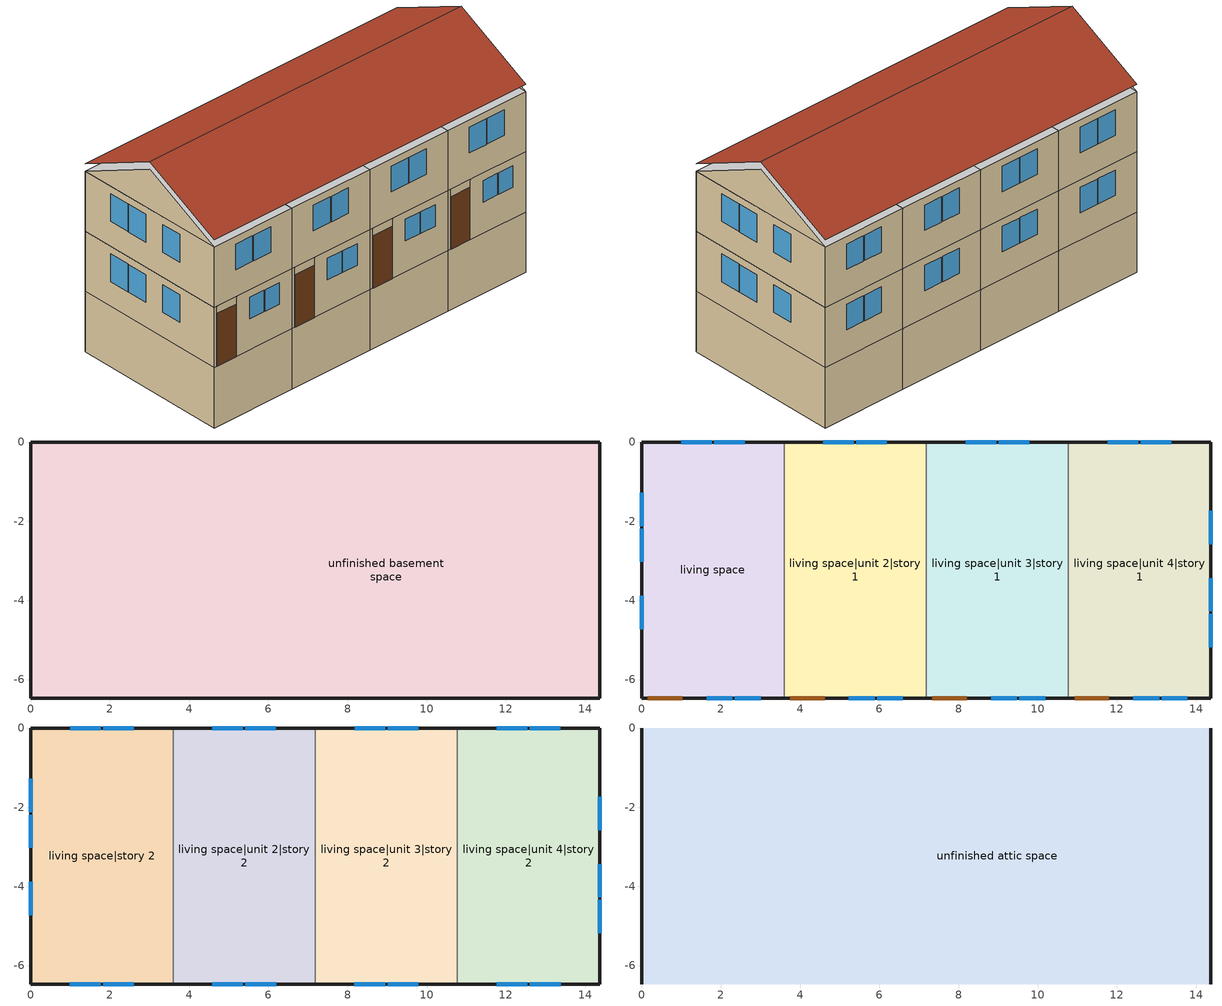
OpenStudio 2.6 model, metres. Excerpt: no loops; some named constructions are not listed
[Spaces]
unfinished basement space
 floor foundation (FloorFndGrndUnfinB 3): 0,-6.47 0,0 3.59,0 3.59,-6.47 z-2.44
 floor foundation (FloorFndGrndUnfinB 1): 3.59,-6.47 3.59,0 7.18,0 7.18,-6.47 z-2.44
 floor foundation (FloorFndGrndUnfinB 2): 7.18,-6.47 7.18,0 10.78,0 10.78,-6.47 z-2.44
 floor foundation (FloorFndGrndUnfinB): 10.78,-6.47 10.78,0 14.37,0 14.37,-6.47 z-2.44
 wall foundation (WallFndGrndUnfinB 3): 7.18,0 3.59,0 0,0 0,-6.47 3.59,-6.47 7.18,-6.47 z-2.44:0
 wall foundation (WallFndGrndUnfinB 2): 7.18,-6.47 10.78,-6.47 14.37,-6.47 / 14.37,0 10.78,0 7.18,0 z-2.44:0
 wall foundation (WallFndGrndUnfinB): 14.37,-6.47 14.37,0 z-2.44:0
living space
 floor to unfinished basement space (FloorUnfinBInsFin Reversed): 0,-6.47 0,0 3.59,0 3.59,-6.47 z0
 wall outside (WallExtInsFin): 3.59,0 0,0 0,-6.47 0.13,-6.47 1.05,-6.47 3.59,-6.47 z0:2.44
 wall to living space|unit 2|story 1 (WallIntFinUninsFin Reversed): 3.59,-6.47 3.59,0 z0:2.44
 window (WindowConstruction): 1.64,-6.47 2.29,-6.47 / 2.35,-6.47 3,-6.47 z1.26:2.13; 2.6,0 1.83,0 / 1.77,0 1,0 z1.11:2.13; 0,-1.28 0,-2.12 / 0,-2.19 0,-3.03 / 0,-3.89 0,-4.73 z1.01:2.13
 door (Door): 0.15,-6.47 1.02,-6.47 z0:2.13
living space|unit 2|story 1
 floor to unfinished basement space (FloorUnfinBInsFin Reversed): 3.59,-6.47 3.59,0 7.18,0 7.18,-6.47 z0
 wall outside (WallExtInsFin): 7.18,0 3.59,0 / 3.59,-6.47 3.72,-6.47 4.64,-6.47 7.18,-6.47 z0:2.44
 wall to living space|unit 3|story 1 (WallIntFinUninsFin Reversed): 7.18,-6.47 7.18,0 z0:2.44
 window (WindowConstruction): 5.23,-6.47 5.88,-6.47 / 5.94,-6.47 6.6,-6.47 z1.26:2.13; 6.19,0 5.42,0 / 5.36,0 4.59,0 z1.11:2.13
 door (Door): 3.74,-6.47 4.62,-6.47 z0:2.13
living space|unit 3|story 1
 floor to unfinished basement space (FloorUnfinBInsFin Reversed): 7.18,-6.47 7.18,0 10.78,0 10.78,-6.47 z0
 wall outside (WallExtInsFin): 10.78,0 7.18,0 / 7.18,-6.47 7.31,-6.47 8.23,-6.47 10.78,-6.47 z0:2.44
 wall to living space|unit 4|story 1 (WallIntFinUninsFin): 10.78,-6.47 10.78,0 z0:2.44
 window (WindowConstruction): 8.82,-6.47 9.47,-6.47 / 9.54,-6.47 10.19,-6.47 z1.26:2.13; 9.78,0 9.01,0 / 8.95,0 8.18,0 z1.11:2.13
 door (Door): 7.34,-6.47 8.21,-6.47 z0:2.13
living space|unit 4|story 1
 floor to unfinished basement space (FloorUnfinBInsFin Reversed): 10.78,-6.47 10.78,0 14.37,0 14.37,-6.47 z0
 wall outside (WallExtInsFin): 10.78,-6.47 10.9,-6.47 11.82,-6.47 14.37,-6.47 14.37,0 10.78,0 z0:2.44
 window (WindowConstruction): 12.41,-6.47 13.07,-6.47 / 13.13,-6.47 13.78,-6.47 z1.26:2.13; 13.37,0 12.6,0 / 12.54,0 11.77,0 z1.11:2.13; 14.37,-5.18 14.37,-4.34 / 14.37,-4.28 14.37,-3.44 / 14.37,-2.58 14.37,-1.73 z1.01:2.13
 door (Door): 10.93,-6.47 11.8,-6.47 z0:2.13
living space|story 2
 floor to living space (FloorFinUninsFin): 0,-6.47 0,0 3.59,0 3.59,-6.47 z2.44
 wall outside (WallExtInsFin): 3.59,0 0,0 0,-6.47 3.59,-6.47 z2.44:4.88
 wall to living space|unit 2|story 2 (WallIntFinUninsFin Reversed): 3.59,-6.47 3.59,0 z2.44:4.88
 window (WindowConstruction): 0.99,-6.47 1.77,-6.47 / 1.83,-6.47 2.6,-6.47 z3.54:4.57; 2.6,0 1.83,0 / 1.77,0 1,0 z3.55:4.57; 0,-1.28 0,-2.12 / 0,-2.19 0,-3.03 / 0,-3.89 0,-4.73 z3.45:4.57
living space|unit 2|story 2
 floor to living space|unit 2|story 1 (FloorFinUninsFin): 3.59,-6.47 3.59,0 7.18,0 7.18,-6.47 z2.44
 wall outside (WallExtInsFin): 3.59,-6.47 7.18,-6.47 / 7.18,0 3.59,0 z2.44:4.88
 wall to living space|unit 3|story 2 (WallIntFinUninsFin Reversed): 7.18,-6.47 7.18,0 z2.44:4.88
 window (WindowConstruction): 4.58,-6.47 5.36,-6.47 / 5.42,-6.47 6.2,-6.47 z3.54:4.57; 6.19,0 5.42,0 / 5.36,0 4.59,0 z3.55:4.57
living space|unit 3|story 2
 floor to living space|unit 3|story 1 (FloorFinUninsFin): 7.18,-6.47 7.18,0 10.78,0 10.78,-6.47 z2.44
 wall outside (WallExtInsFin): 7.18,-6.47 10.78,-6.47 / 10.78,0 7.18,0 z2.44:4.88
 wall to living space|unit 4|story 2 (WallIntFinUninsFin Reversed): 10.78,-6.47 10.78,0 z2.44:4.88
 window (WindowConstruction): 8.17,-6.47 8.95,-6.47 / 9.01,-6.47 9.79,-6.47 z3.54:4.57; 9.78,0 9.01,0 / 8.95,0 8.18,0 z3.55:4.57
living space|unit 4|story 2
 floor to living space|unit 4|story 1 (FloorFinUninsFin): 10.78,-6.47 10.78,0 14.37,0 14.37,-6.47 z2.44
 wall outside (WallExtInsFin): 10.78,-6.47 14.37,-6.47 14.37,0 10.78,0 z2.44:4.88
 window (WindowConstruction): 11.76,-6.47 12.54,-6.47 / 12.6,-6.47 13.38,-6.47 z3.54:4.57; 13.37,0 12.6,0 / 12.54,0 11.77,0 z3.55:4.57; 14.37,-5.18 14.37,-4.34 / 14.37,-4.28 14.37,-3.44 / 14.37,-2.58 14.37,-1.73 z3.45:4.57
unfinished attic space
 floor to living space|story 2 (FloorFinInsUnfinAttic): 3.59,0 3.59,-6.47 0,-6.47 0,0 z4.88
 floor to living space|unit 2|story 2 (FloorFinInsUnfinAttic): 7.18,0 7.18,-6.47 3.59,-6.47 3.59,0 z4.88
 floor to living space|unit 3|story 2 (FloorFinInsUnfinAttic): 10.78,0 10.78,-6.47 7.18,-6.47 7.18,0 z4.88
 floor to living space|unit 4|story 2 (FloorFinInsUnfinAttic): 14.37,0 14.37,-6.47 10.78,-6.47 10.78,0 z4.88
 wall outside (WallExtUninsUnfin): 0,-3.23,6.49 0,0,4.88 0,-6.47,4.88; 14.37,-3.23,6.49 14.37,-6.47,4.88 14.37,0,4.88
 roof outside (RoofUnfinInsExt): 0,-3.23,6.8 14.37,-3.23,6.8 14.37,0,5.18 0,0,5.18; 14.37,-3.23,6.8 0,-3.23,6.8 0,-6.47,5.18 14.37,-6.47,5.18
[Material] Roughness=Rough
Name | Thickness {m} | Conductivity {W/m-K} | Density {kg/m3} | Specific Heat {J/kg-K} | Thermal Absorptance | Solar Absorptance | Visible Absorptance
FloorUAAdditionalCeilingIns | 0.12827 | 0.0411113 | 16.02 | 1046.75
FloorUATrussandIns | 0.0889 | 0.0436674 | 50.7834 | 1165.1
Drywall 0.5 in. | 0.0127 | 0.160291 | 801 | 837.4 | 0.9 | 0.5 | 0.1
RoofSheathing | 0.01905 | 0.115458 | 512.64 | 1214.23
FloorIns | 0.23495 | 2.59817 | 67.691 | 1210.98
Wood Floor | 0.015875 | 0.115458 | 544.68 | 1214.23
Floor Covering | 0.0127 | 0.0433444 | 54.468 | 1339.84 | 0.9 | 0.9
FloorFinStudAndAirFloor | 0.1397 | 0.557395 | 67.691 | 1210.98
[Construction]
FloorFinInsUnfinAttic Reversed: Drywall 0.5 in., FloorUATrussandIns, FloorUAAdditionalCeilingIns
FloorUnfinBInsFin: FloorIns, RoofSheathing, Wood Floor, Floor Covering
FloorFinUninsFin Reversed: Floor Covering, Wood Floor, RoofSheathing, FloorFinStudAndAirFloor, Drywall 0.5 in.
[Schedule:Ruleset]
Name | Default Day Schedule | Summer Design Day Schedule | Winter Design Day Schedule
residential cooling season | Schedule Day 1
res nv_2 temp schedule | Schedule Day 53
res nv_2 avail schedule | Schedule Day 54
res mv_2 range exhaust schedule | Schedule Day 57 | res mv_2 range exhaust schedule summer design | res mv_2 range exhaust schedule winter design
res mv_2 bath exhaust schedule | Schedule Day 58 | res mv_2 bath exhaust schedule summer design | res mv_2 bath exhaust schedule winter design
[Schedule:Day]
Schedule Day 1; Schedule Day 53; Schedule Day 54; Schedule Day 57; res mv_2 range exhaust schedule winter design; Schedule Day 58; res mv_2 bath exhaust schedule winter design: 24, 0, 0
residential cooling season allday1; residential cooling season allday2; residential cooling season allday3; residential cooling season allday4; residential cooling season allday5; residential cooling season allday6; residential cooling season allday7; residential cooling season allday8; residential cooling season allday9; residential cooling season allday10; residential cooling season allday11; residential cooling season allday12; res mv_2 range exhaust schedule summer design; res mv_2 bath exhaust schedule summer design: 24, 0, 1
res nv_4 temp schedule allday1; res nv_4 temp schedule allday2; res nv_4 temp schedule allday3; res nv_4 temp schedule allday4; res nv_4 temp schedule allday11; res nv_4 temp schedule allday12; res nv_3 temp schedule allday1; res nv_3 temp schedule allday2; res nv_3 temp schedule allday3; res nv_3 temp schedule allday4; res nv_3 temp schedule allday11; res nv_3 temp schedule allday12; res nv_1 temp schedule allday1; res nv_1 temp schedule allday2; res nv_1 temp schedule allday3; res nv_1 temp schedule allday4; res nv_1 temp schedule allday11; res nv_1 temp schedule allday12; res nv_2 temp schedule allday1; res nv_2 temp schedule allday2; res nv_2 temp schedule allday3; res nv_2 temp schedule allday4; res nv_2 temp schedule allday11; res nv_2 temp schedule allday12: 1, 0, 23.8889, 24, 0, 23.8889
res nv_4 temp schedule allday5; res nv_4 temp schedule allday6; res nv_4 temp schedule allday10; res nv_3 temp schedule allday5; res nv_3 temp schedule allday6; res nv_3 temp schedule allday10; res nv_1 temp schedule allday5; res nv_1 temp schedule allday6; res nv_1 temp schedule allday10; res nv_2 temp schedule allday5; res nv_2 temp schedule allday6; res nv_2 temp schedule allday10: 24, 0, 22.2222
res nv_4 temp schedule allday7; res nv_4 temp schedule allday8; res nv_4 temp schedule allday9; res nv_3 temp schedule allday7; res nv_3 temp schedule allday8; res nv_3 temp schedule allday9; res nv_1 temp schedule allday7; res nv_1 temp schedule allday8; res nv_1 temp schedule allday9; res nv_2 temp schedule allday7; res nv_2 temp schedule allday8; res nv_2 temp schedule allday9: 1, 0, 22.2222, 24, 0, 22.2222
res nv_4 availability schedule allday1 on; res nv_4 availability schedule allday1 on 1; res nv_4 availability schedule allday1 on 2; res nv_4 availability schedule allday1 on 3; res nv_4 availability schedule allday1 on 4; res nv_4 availability schedule allday1 on 5; res nv_4 availability schedule allday1 on 6; res nv_4 availability schedule allday1 on 7; res nv_4 availability schedule allday1 on 8; res nv_4 availability schedule allday1 on 9; res nv_4 availability schedule allday1 on 10; res nv_4 availability schedule allday1 on 11; res nv_3 availability schedule allday1 on; res nv_3 availability schedule allday1 on 1; res nv_3 availability schedule allday1 on 2; res nv_3 availability schedule allday1 on 3; res nv_3 availability schedule allday1 on 4; res nv_3 availability schedule allday1 on 5; res nv_3 availability schedule allday1 on 6; res nv_3 availability schedule allday1 on 7; res nv_3 availability schedule allday1 on 8; res nv_3 availability schedule allday1 on 9; res nv_3 availability schedule allday1 on 10; res nv_3 availability schedule allday1 on 11; res nv_1 availability schedule allday1 on; res nv_1 availability schedule allday1 on 1; res nv_1 availability schedule allday1 on 2; res nv_1 availability schedule allday1 on 3; res nv_1 availability schedule allday1 on 4; res nv_1 availability schedule allday1 on 5; res nv_1 availability schedule allday1 on 6; res nv_1 availability schedule allday1 on 7; res nv_1 availability schedule allday1 on 8; res nv_1 availability schedule allday1 on 9; res nv_1 availability schedule allday1 on 10; res nv_1 availability schedule allday1 on 11; res nv_2 availability schedule allday1 on; res nv_2 availability schedule allday1 on 1; res nv_2 availability schedule allday1 on 2; res nv_2 availability schedule allday1 on 3; res nv_2 availability schedule allday1 on 4; res nv_2 availability schedule allday1 on 5; res nv_2 availability schedule allday1 on 6; res nv_2 availability schedule allday1 on 7; res nv_2 availability schedule allday1 on 8; res nv_2 availability schedule allday1 on 9; res nv_2 availability schedule allday1 on 10; res nv_2 availability schedule allday1 on 11: 1, 0, 1, 2, 0, 1, 3, 0, 1, 4, 0, 1, 5, 0, 1, 6, 0, 1, 7, 0, 1, 8, 0, 1, 9, 0, 1, 10, 0, 1, 11, 0, 1, 12, 0, 1, 13, 0, 1, 14, 0, 1, 15, 0, 1, 16, 0, 1, 17, 0, 1, 18, 0, 1, 19, 0, 1, 20, 0, 1, 21, 0, 1, 22, 0, 1, 23, 0, 1, 24, 0, 1
res mv_4 range exhaust schedule allday1; res mv_4 range exhaust schedule allday2; res mv_4 range exhaust schedule allday3; res mv_4 range exhaust schedule allday4; res mv_4 range exhaust schedule allday5; res mv_4 range exhaust schedule allday6; res mv_4 range exhaust schedule allday7; res mv_4 range exhaust schedule allday8; res mv_4 range exhaust schedule allday9; res mv_4 range exhaust schedule allday10; res mv_4 range exhaust schedule allday11; res mv_4 range exhaust schedule allday12; res mv_3 range exhaust schedule allday1; res mv_3 range exhaust schedule allday2; res mv_3 range exhaust schedule allday3; res mv_3 range exhaust schedule allday4; res mv_3 range exhaust schedule allday5; res mv_3 range exhaust schedule allday6; res mv_3 range exhaust schedule allday7; res mv_3 range exhaust schedule allday8; res mv_3 range exhaust schedule allday9; res mv_3 range exhaust schedule allday10; res mv_3 range exhaust schedule allday11; res mv_3 range exhaust schedule allday12; res mv_1 range exhaust schedule allday1; res mv_1 range exhaust schedule allday2; res mv_1 range exhaust schedule allday3; res mv_1 range exhaust schedule allday4; res mv_1 range exhaust schedule allday5; res mv_1 range exhaust schedule allday6; res mv_1 range exhaust schedule allday7; res mv_1 range exhaust schedule allday8; res mv_1 range exhaust schedule allday9; res mv_1 range exhaust schedule allday10; res mv_1 range exhaust schedule allday11; res mv_1 range exhaust schedule allday12; res mv_2 range exhaust schedule allday1; res mv_2 range exhaust schedule allday2; res mv_2 range exhaust schedule allday3; res mv_2 range exhaust schedule allday4; res mv_2 range exhaust schedule allday5; res mv_2 range exhaust schedule allday6; res mv_2 range exhaust schedule allday7; res mv_2 range exhaust schedule allday8; res mv_2 range exhaust schedule allday9; res mv_2 range exhaust schedule allday10; res mv_2 range exhaust schedule allday11; res mv_2 range exhaust schedule allday12: 15, 0, 0, 16, 0, 1, 24, 0, 0
res mv_4 bath exhaust schedule allday1; res mv_4 bath exhaust schedule allday2; res mv_4 bath exhaust schedule allday3; res mv_4 bath exhaust schedule allday4; res mv_4 bath exhaust schedule allday5; res mv_4 bath exhaust schedule allday6; res mv_4 bath exhaust schedule allday7; res mv_4 bath exhaust schedule allday8; res mv_4 bath exhaust schedule allday9; res mv_4 bath exhaust schedule allday10; res mv_4 bath exhaust schedule allday11; res mv_4 bath exhaust schedule allday12; res mv_3 bath exhaust schedule allday1; res mv_3 bath exhaust schedule allday2; res mv_3 bath exhaust schedule allday3; res mv_3 bath exhaust schedule allday4; res mv_3 bath exhaust schedule allday5; res mv_3 bath exhaust schedule allday6; res mv_3 bath exhaust schedule allday7; res mv_3 bath exhaust schedule allday8; res mv_3 bath exhaust schedule allday9; res mv_3 bath exhaust schedule allday10; res mv_3 bath exhaust schedule allday11; res mv_3 bath exhaust schedule allday12; res mv_1 bath exhaust schedule allday1; res mv_1 bath exhaust schedule allday2; res mv_1 bath exhaust schedule allday3; res mv_1 bath exhaust schedule allday4; res mv_1 bath exhaust schedule allday5; res mv_1 bath exhaust schedule allday6; res mv_1 bath exhaust schedule allday7; res mv_1 bath exhaust schedule allday8; res mv_1 bath exhaust schedule allday9; res mv_1 bath exhaust schedule allday10; res mv_1 bath exhaust schedule allday11; res mv_1 bath exhaust schedule allday12; res mv_2 bath exhaust schedule allday1; res mv_2 bath exhaust schedule allday2; res mv_2 bath exhaust schedule allday3; res mv_2 bath exhaust schedule allday4; res mv_2 bath exhaust schedule allday5; res mv_2 bath exhaust schedule allday6; res mv_2 bath exhaust schedule allday7; res mv_2 bath exhaust schedule allday8; res mv_2 bath exhaust schedule allday9; res mv_2 bath exhaust schedule allday10; res mv_2 bath exhaust schedule allday11; res mv_2 bath exhaust schedule allday12: 4, 0, 0, 5, 0, 1, 24, 0, 0
[Schedule:Rule] Apply Monday=Yes; Apply Wednesday=Yes; Apply Friday=Yes; Date Specification Type=DateRange; Start Day=1
Name | Schedule Ruleset | Rule Order | Day Schedule | Apply Sunday | Apply Tuesday | Apply Thursday | Apply Saturday | Start Month | End Month | End Day
residential cooling season allday ruleset1 | residential cooling season | 11 | residential cooling season allday1 | Yes | Yes | Yes | Yes | 1 | 1 | 31
residential cooling season allday ruleset2 | residential cooling season | 10 | residential cooling season allday2 | Yes | Yes | Yes | Yes | 2 | 2 | 28
residential cooling season allday ruleset3 | residential cooling season | 9 | residential cooling season allday3 | Yes | Yes | Yes | Yes | 3 | 3 | 31
residential cooling season allday ruleset4 | residential cooling season | 8 | residential cooling season allday4 | Yes | Yes | Yes | Yes | 4 | 4 | 30
residential cooling season allday ruleset5 | residential cooling season | 7 | residential cooling season allday5 | Yes | Yes | Yes | Yes | 5 | 5 | 31
residential cooling season allday ruleset6 | residential cooling season | 6 | residential cooling season allday6 | Yes | Yes | Yes | Yes | 6 | 6 | 30
residential cooling season allday ruleset7 | residential cooling season | 5 | residential cooling season allday7 | Yes | Yes | Yes | Yes | 7 | 7 | 31
residential cooling season allday ruleset8 | residential cooling season | 4 | residential cooling season allday8 | Yes | Yes | Yes | Yes | 8 | 8 | 31
residential cooling season allday ruleset9 | residential cooling season | 3 | residential cooling season allday9 | Yes | Yes | Yes | Yes | 9 | 9 | 30
residential cooling season allday ruleset10 | residential cooling season | 2 | residential cooling season allday10 | Yes | Yes | Yes | Yes | 10 | 10 | 31
residential cooling season allday ruleset11 | residential cooling season | 1 | residential cooling season allday11 | Yes | Yes | Yes | Yes | 11 | 11 | 30
residential cooling season allday ruleset12 | residential cooling season | 0 | residential cooling season allday12 | Yes | Yes | Yes | Yes | 12 | 12 | 31
res nv_2 temp schedule allday ruleset1 | res nv_2 temp schedule | 11 | res nv_2 temp schedule allday1 | Yes | Yes | Yes | Yes | 1 | 1 | 31
res nv_2 temp schedule allday ruleset2 | res nv_2 temp schedule | 10 | res nv_2 temp schedule allday2 | Yes | Yes | Yes | Yes | 2 | 2 | 28
res nv_2 temp schedule allday ruleset3 | res nv_2 temp schedule | 9 | res nv_2 temp schedule allday3 | Yes | Yes | Yes | Yes | 3 | 3 | 31
res nv_2 temp schedule allday ruleset4 | res nv_2 temp schedule | 8 | res nv_2 temp schedule allday4 | Yes | Yes | Yes | Yes | 4 | 4 | 30
res nv_2 temp schedule allday ruleset5 | res nv_2 temp schedule | 7 | res nv_2 temp schedule allday5 | Yes | Yes | Yes | Yes | 5 | 5 | 31
res nv_2 temp schedule allday ruleset6 | res nv_2 temp schedule | 6 | res nv_2 temp schedule allday6 | Yes | Yes | Yes | Yes | 6 | 6 | 30
res nv_2 temp schedule allday ruleset7 | res nv_2 temp schedule | 5 | res nv_2 temp schedule allday7 | Yes | Yes | Yes | Yes | 7 | 7 | 31
res nv_2 temp schedule allday ruleset8 | res nv_2 temp schedule | 4 | res nv_2 temp schedule allday8 | Yes | Yes | Yes | Yes | 8 | 8 | 31
res nv_2 temp schedule allday ruleset9 | res nv_2 temp schedule | 3 | res nv_2 temp schedule allday9 | Yes | Yes | Yes | Yes | 9 | 9 | 30
res nv_2 temp schedule allday ruleset10 | res nv_2 temp schedule | 2 | res nv_2 temp schedule allday10 | Yes | Yes | Yes | Yes | 10 | 10 | 31
res nv_2 temp schedule allday ruleset11 | res nv_2 temp schedule | 1 | res nv_2 temp schedule allday11 | Yes | Yes | Yes | Yes | 11 | 11 | 30
res nv_2 temp schedule allday ruleset12 | res nv_2 temp schedule | 0 | res nv_2 temp schedule allday12 | Yes | Yes | Yes | Yes | 12 | 12 | 31
res nv_2 availability schedule allday ruleset1 on | res nv_2 avail schedule | 11 | res nv_2 availability schedule allday1 on |  |  |  |  | 1 | 1 | 31
res nv_2 availability schedule allday ruleset2 on | res nv_2 avail schedule | 10 | res nv_2 availability schedule allday1 on 1 |  |  |  |  | 2 | 2 | 28
res nv_2 availability schedule allday ruleset3 on | res nv_2 avail schedule | 9 | res nv_2 availability schedule allday1 on 2 |  |  |  |  | 3 | 3 | 31
res nv_2 availability schedule allday ruleset4 on | res nv_2 avail schedule | 8 | res nv_2 availability schedule allday1 on 3 |  |  |  |  | 4 | 4 | 30
res nv_2 availability schedule allday ruleset5 on | res nv_2 avail schedule | 7 | res nv_2 availability schedule allday1 on 4 |  |  |  |  | 5 | 5 | 31
res nv_2 availability schedule allday ruleset6 on | res nv_2 avail schedule | 6 | res nv_2 availability schedule allday1 on 5 |  |  |  |  | 6 | 6 | 30
res nv_2 availability schedule allday ruleset7 on | res nv_2 avail schedule | 5 | res nv_2 availability schedule allday1 on 6 |  |  |  |  | 7 | 7 | 31
res nv_2 availability schedule allday ruleset8 on | res nv_2 avail schedule | 4 | res nv_2 availability schedule allday1 on 7 |  |  |  |  | 8 | 8 | 31
res nv_2 availability schedule allday ruleset9 on | res nv_2 avail schedule | 3 | res nv_2 availability schedule allday1 on 8 |  |  |  |  | 9 | 9 | 30
res nv_2 availability schedule allday ruleset10 on | res nv_2 avail schedule | 2 | res nv_2 availability schedule allday1 on 9 |  |  |  |  | 10 | 10 | 31
res nv_2 availability schedule allday ruleset11 on | res nv_2 avail schedule | 1 | res nv_2 availability schedule allday1 on 10 |  |  |  |  | 11 | 11 | 30
res nv_2 availability schedule allday ruleset12 on | res nv_2 avail schedule | 0 | res nv_2 availability schedule allday1 on 11 |  |  |  |  | 12 | 12 | 31
res mv_2 range exhaust schedule allday ruleset1 | res mv_2 range exhaust schedule | 11 | res mv_2 range exhaust schedule allday1 | Yes | Yes | Yes | Yes | 1 | 1 | 31
res mv_2 range exhaust schedule allday ruleset2 | res mv_2 range exhaust schedule | 10 | res mv_2 range exhaust schedule allday2 | Yes | Yes | Yes | Yes | 2 | 2 | 28
res mv_2 range exhaust schedule allday ruleset3 | res mv_2 range exhaust schedule | 9 | res mv_2 range exhaust schedule allday3 | Yes | Yes | Yes | Yes | 3 | 3 | 31
res mv_2 range exhaust schedule allday ruleset4 | res mv_2 range exhaust schedule | 8 | res mv_2 range exhaust schedule allday4 | Yes | Yes | Yes | Yes | 4 | 4 | 30
res mv_2 range exhaust schedule allday ruleset5 | res mv_2 range exhaust schedule | 7 | res mv_2 range exhaust schedule allday5 | Yes | Yes | Yes | Yes | 5 | 5 | 31
res mv_2 range exhaust schedule allday ruleset6 | res mv_2 range exhaust schedule | 6 | res mv_2 range exhaust schedule allday6 | Yes | Yes | Yes | Yes | 6 | 6 | 30
res mv_2 range exhaust schedule allday ruleset7 | res mv_2 range exhaust schedule | 5 | res mv_2 range exhaust schedule allday7 | Yes | Yes | Yes | Yes | 7 | 7 | 31
res mv_2 range exhaust schedule allday ruleset8 | res mv_2 range exhaust schedule | 4 | res mv_2 range exhaust schedule allday8 | Yes | Yes | Yes | Yes | 8 | 8 | 31
res mv_2 range exhaust schedule allday ruleset9 | res mv_2 range exhaust schedule | 3 | res mv_2 range exhaust schedule allday9 | Yes | Yes | Yes | Yes | 9 | 9 | 30
res mv_2 range exhaust schedule allday ruleset10 | res mv_2 range exhaust schedule | 2 | res mv_2 range exhaust schedule allday10 | Yes | Yes | Yes | Yes | 10 | 10 | 31
res mv_2 range exhaust schedule allday ruleset11 | res mv_2 range exhaust schedule | 1 | res mv_2 range exhaust schedule allday11 | Yes | Yes | Yes | Yes | 11 | 11 | 30
res mv_2 range exhaust schedule allday ruleset12 | res mv_2 range exhaust schedule | 0 | res mv_2 range exhaust schedule allday12 | Yes | Yes | Yes | Yes | 12 | 12 | 31
res mv_2 bath exhaust schedule allday ruleset1 | res mv_2 bath exhaust schedule | 11 | res mv_2 bath exhaust schedule allday1 | Yes | Yes | Yes | Yes | 1 | 1 | 31
res mv_2 bath exhaust schedule allday ruleset2 | res mv_2 bath exhaust schedule | 10 | res mv_2 bath exhaust schedule allday2 | Yes | Yes | Yes | Yes | 2 | 2 | 28
res mv_2 bath exhaust schedule allday ruleset3 | res mv_2 bath exhaust schedule | 9 | res mv_2 bath exhaust schedule allday3 | Yes | Yes | Yes | Yes | 3 | 3 | 31
res mv_2 bath exhaust schedule allday ruleset4 | res mv_2 bath exhaust schedule | 8 | res mv_2 bath exhaust schedule allday4 | Yes | Yes | Yes | Yes | 4 | 4 | 30
res mv_2 bath exhaust schedule allday ruleset5 | res mv_2 bath exhaust schedule | 7 | res mv_2 bath exhaust schedule allday5 | Yes | Yes | Yes | Yes | 5 | 5 | 31
res mv_2 bath exhaust schedule allday ruleset6 | res mv_2 bath exhaust schedule | 6 | res mv_2 bath exhaust schedule allday6 | Yes | Yes | Yes | Yes | 6 | 6 | 30
res mv_2 bath exhaust schedule allday ruleset7 | res mv_2 bath exhaust schedule | 5 | res mv_2 bath exhaust schedule allday7 | Yes | Yes | Yes | Yes | 7 | 7 | 31
res mv_2 bath exhaust schedule allday ruleset8 | res mv_2 bath exhaust schedule | 4 | res mv_2 bath exhaust schedule allday8 | Yes | Yes | Yes | Yes | 8 | 8 | 31
res mv_2 bath exhaust schedule allday ruleset9 | res mv_2 bath exhaust schedule | 3 | res mv_2 bath exhaust schedule allday9 | Yes | Yes | Yes | Yes | 9 | 9 | 30
res mv_2 bath exhaust schedule allday ruleset10 | res mv_2 bath exhaust schedule | 2 | res mv_2 bath exhaust schedule allday10 | Yes | Yes | Yes | Yes | 10 | 10 | 31
res mv_2 bath exhaust schedule allday ruleset11 | res mv_2 bath exhaust schedule | 1 | res mv_2 bath exhaust schedule allday11 | Yes | Yes | Yes | Yes | 11 | 11 | 30
res mv_2 bath exhaust schedule allday ruleset12 | res mv_2 bath exhaust schedule | 0 | res mv_2 bath exhaust schedule allday12 | Yes | Yes | Yes | Yes | 12 | 12 | 31
[Curve:Biquadratic] Minimum Value of x=0; Maximum Value of x=100; Minimum Value of y=0; Maximum Value of y=100
Name | Coefficient1 Constant | Coefficient2 x | Coefficient3 x**2 | Coefficient4 y | Coefficient5 y**2 | Coefficient6 x*y
RoomAC-Cap-fT; RoomAC-Cap-fT 1; RoomAC-Cap-fT 2; RoomAC-Cap-fT 3 | 0.6405 | 0.01568 | 0.0004531 | 0.001615 | -0.0001825 | 6.614e-05
RoomAC-EIR-fT; RoomAC-EIR-fT 1; RoomAC-EIR-fT 2; RoomAC-EIR-fT 3 | 2.287 | -0.1732 | 0.004745 | 0.01662 | 0.000484 | -0.001306
[Curve:Quadratic] Coefficient3 x**2=0; Minimum Value of x=0; Minimum Curve Output=0
Name | Coefficient1 Constant | Coefficient2 x | Maximum Value of x | Maximum Curve Output
RoomAC-Cap-fFF; RoomAC-Cap-fFF 1; RoomAC-Cap-fFF 2; RoomAC-Cap-fFF 3 | 0.887 | 0.1128 | 2 | 2
RoomAC-EIR-fFF; RoomAC-EIR-fFF 1; RoomAC-EIR-fFF 2; RoomAC-EIR-fFF 3 | 1.763 | -0.6081 | 2 | 2
RoomAC-PLF-fPLR; RoomAC-PLF-fPLR 1; RoomAC-PLF-fPLR 2; RoomAC-PLF-fPLR 3 | 0.78 | 0.22 | 1 | 1
[Curve:Exponent] Coefficient1 Constant=1; Coefficient2 Constant=0; Coefficient3 Constant=0; Minimum Value of x=0; Maximum Value of x=1
Fan On Off Power Curve; Fan On Off Power Curve 1
[Curve:Cubic] Coefficient1 Constant=1; Coefficient2 x=0; Coefficient3 x**2=0; Coefficient4 x**3=0; Minimum Value of x=0; Maximum Value of x=1
Fan On Off Efficiency Curve; Fan On Off Efficiency Curve 1
